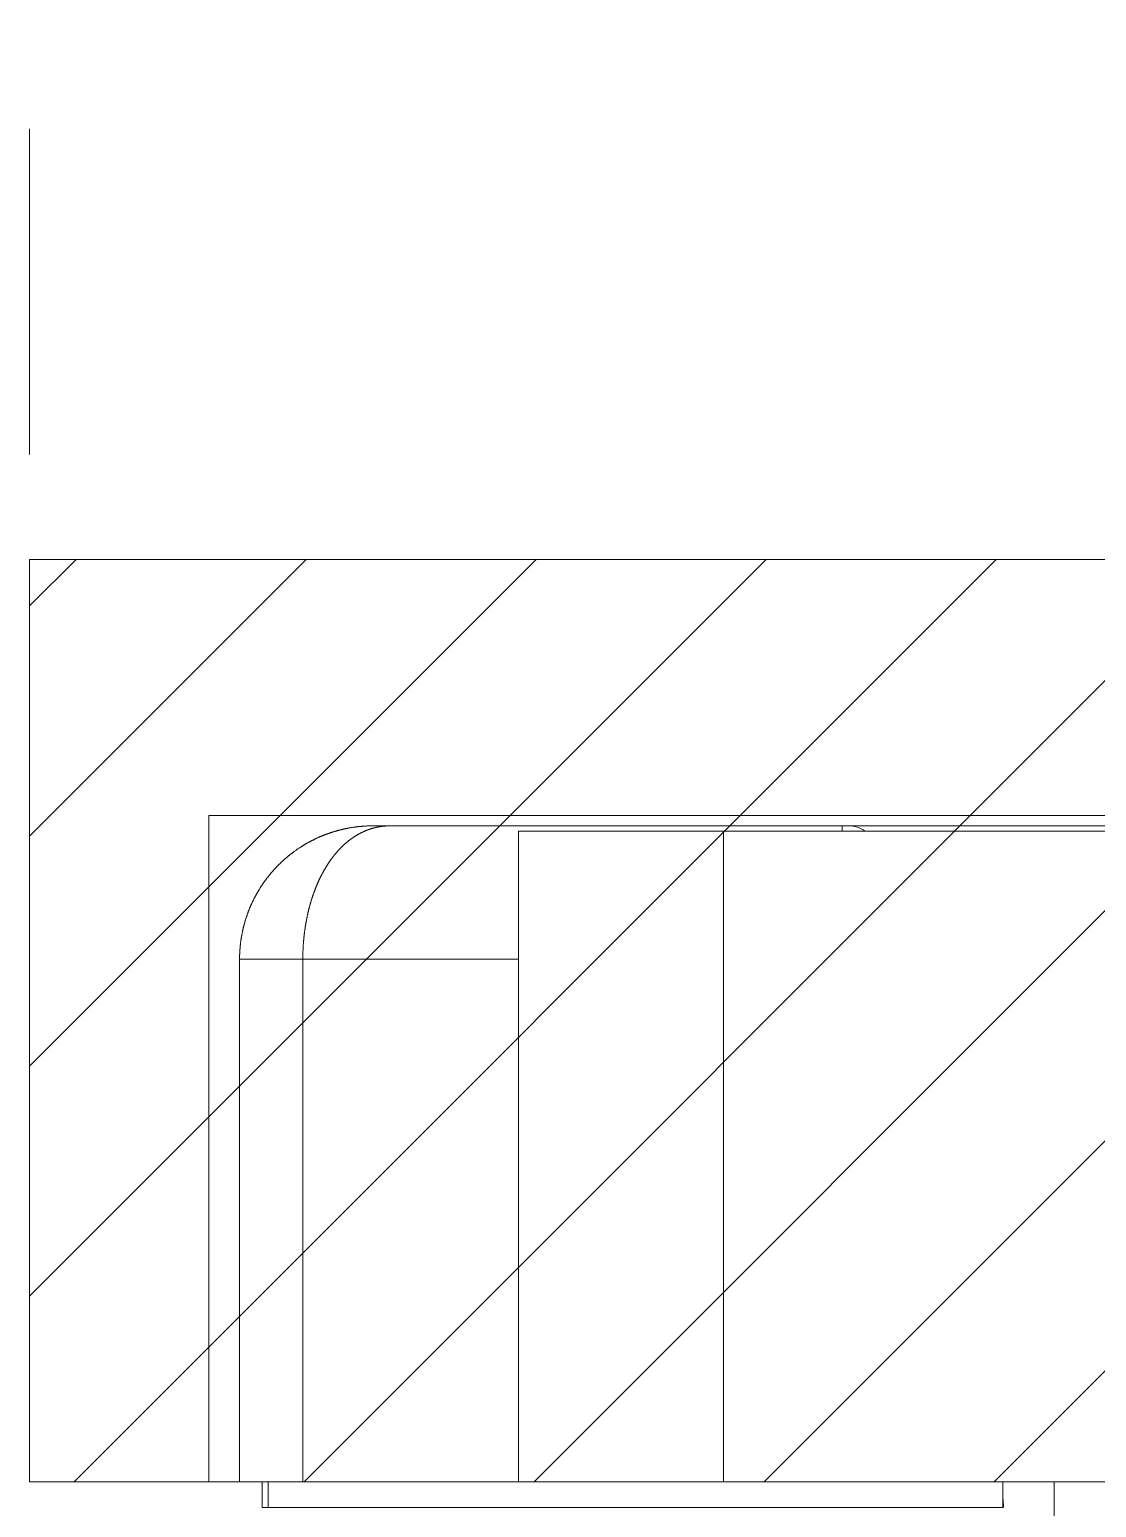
# Model space of a CAD drawing. Header units: millimetres. Extents: x 126 to 12547, y 1644 to 26714.
# Drawn here: x 10680.87 to 10701.7, y 2226.33 to 2255.17 of the extents above; entities that cross this region are included whole.
import ezdxf

# ---------------------------------------------------------------- set-up
doc = ezdxf.new("R2010")
doc.units = ezdxf.units.MM
doc.linetypes.add('BEARBEITUNGEN', pattern=[0])
doc.linetypes.add('NASCOSTA', pattern=[9.525, 6.35, -3.175])
for name, color, linetype, lineweight in [('F_ARREDI', 7, 'Continuous', 5), ('F_FERRAMENTA', 253, 'Continuous', 5), ('F_Guide', 1, 'Continuous', 9), ('F_MULTI laminato OPACO', 1, 'Continuous', 5), ('F_Proiezioni', 253, 'NASCOSTA', 9)]:
    doc.layers.add(name, color=color, linetype=linetype, lineweight=lineweight)

# ---------------------------------------------------------------- blocks, each defined once
blk = doc.blocks.new('CERNIERA_batttuta_pianta')
at = {"layer": 'F_FERRAMENTA'}
for p, q in [((813204.311, 528412.963), (813204.311, 528415.163)), ((813188.851, 528413.463), (813203.311, 528413.463)), ((813188.851, 528412.963), (813188.851, 528413.463)), ((813188.968, 528412.963), (813188.968, 528413.463)), ((813203.311, 528412.963), (813203.311, 528413.463)), ((813203.32, 528413.394), (813203.321, 528413.402)), ((813203.321, 528413.41), (813203.322, 528413.418)), ((813203.321, 528413.402), (813203.321, 528413.41)), ((813203.322, 528413.418), (813203.323, 528413.426)), ((813203.323, 528413.434), (813203.324, 528413.442)), ((813203.323, 528413.426), (813203.323, 528413.434)), ((813203.324, 528413.442), (813203.325, 528413.451)), ((813203.325, 528413.451), (813203.326, 528413.459)), ((813203.326, 528413.459), (813203.326, 528413.467)), ((813203.311, 528413.218), (813203.312, 528413.226)), ((813203.311, 528413.21), (813203.311, 528413.218)), ((813203.311, 528413.202), (813203.311, 528413.21)), ((813203.311, 528413.194), (813203.311, 528413.202)), ((813203.311, 528413.186), (813203.311, 528413.194)), ((813203.311, 528413.179), (813203.311, 528413.186)), ((813203.311, 528413.171), (813203.311, 528413.179)), ((813203.311, 528413.163), (813203.311, 528413.171)), ((813203.312, 528413.258), (813203.313, 528413.266)), ((813203.312, 528413.25), (813203.312, 528413.258)), ((813203.312, 528413.242), (813203.312, 528413.25)), ((813203.312, 528413.234), (813203.312, 528413.242)), ((813203.312, 528413.226), (813203.312, 528413.234)), ((813203.313, 528413.282), (813203.314, 528413.29)), ((813203.313, 528413.274), (813203.313, 528413.282)), ((813203.313, 528413.266), (813203.313, 528413.274)), ((813203.314, 528413.306), (813203.315, 528413.314)), ((813203.314, 528413.298), (813203.314, 528413.306)), ((813203.314, 528413.29), (813203.314, 528413.298)), ((813203.315, 528413.322), (813203.316, 528413.33)), ((813203.315, 528413.314), (813203.315, 528413.322)), ((813203.316, 528413.338), (813203.317, 528413.346)), ((813203.316, 528413.33), (813203.316, 528413.338)), ((813203.317, 528413.354), (813203.318, 528413.362)), ((813203.317, 528413.346), (813203.317, 528413.354)), ((813203.318, 528413.37), (813203.319, 528413.378)), ((813203.318, 528413.362), (813203.318, 528413.37)), ((813203.319, 528413.386), (813203.32, 528413.394)), ((813203.319, 528413.378), (813203.319, 528413.386)), ((813188.411, 528412.963), (813225.311, 528412.963)), ((813188.411, 528402.763), (813188.411, 528412.963)), ((813189.645, 528402.763), (813189.645, 528412.963)), ((813193.857, 528400.263), (813193.857, 528412.963)), ((813197.86, 528400.263), (813197.86, 528412.963)), ((813188.411, 528402.755), (813188.411, 528402.763)), ((813188.411, 528402.763), (813193.857, 528402.763)), ((813188.411, 528402.747), (813188.411, 528402.755)), ((813188.411, 528402.739), (813188.411, 528402.747)), ((813188.411, 528402.731), (813188.411, 528402.739)), ((813188.411, 528402.723), (813188.411, 528402.731)), ((813189.645, 528402.754), (813189.645, 528402.763)), ((813189.645, 528402.745), (813189.645, 528402.754)), ((813189.645, 528402.736), (813189.645, 528402.745)), ((813189.646, 528402.728), (813189.645, 528402.736)), ((813189.646, 528402.719), (813189.646, 528402.728)), ((813188.411, 528402.715), (813188.411, 528402.723)), ((813188.412, 528402.707), (813188.411, 528402.715)), ((813188.412, 528402.699), (813188.412, 528402.707)), ((813188.412, 528402.691), (813188.412, 528402.699)), ((813188.412, 528402.683), (813188.412, 528402.691)), ((813188.412, 528402.675), (813188.412, 528402.683)), ((813188.413, 528402.667), (813188.412, 528402.675)), ((813188.413, 528402.659), (813188.413, 528402.667)), ((813188.413, 528402.651), (813188.413, 528402.659)), ((813188.414, 528402.643), (813188.413, 528402.651)), ((813188.414, 528402.635), (813188.414, 528402.643)), ((813188.414, 528402.627), (813188.414, 528402.635)), ((813188.415, 528402.619), (813188.414, 528402.627)), ((813188.415, 528402.611), (813188.415, 528402.619)), ((813188.416, 528402.603), (813188.415, 528402.611)), ((813188.416, 528402.595), (813188.416, 528402.603)), ((813188.417, 528402.587), (813188.416, 528402.595)), ((813188.417, 528402.579), (813188.417, 528402.587)), ((813188.418, 528402.571), (813188.417, 528402.579)), ((813188.419, 528402.563), (813188.418, 528402.571)), ((813188.419, 528402.555), (813188.419, 528402.563)), ((813188.42, 528402.548), (813188.419, 528402.555)), ((813188.421, 528402.54), (813188.42, 528402.548)), ((813188.421, 528402.532), (813188.421, 528402.54)), ((813188.422, 528402.524), (813188.421, 528402.532)), ((813188.423, 528402.516), (813188.422, 528402.524)), ((813188.423, 528402.508), (813188.423, 528402.516)), ((813188.424, 528402.5), (813188.423, 528402.508)), ((813188.425, 528402.492), (813188.424, 528402.5)), ((813188.426, 528402.484), (813188.425, 528402.492)), ((813188.427, 528402.476), (813188.426, 528402.484)), ((813188.428, 528402.468), (813188.427, 528402.476)), ((813188.429, 528402.46), (813188.428, 528402.468)), ((813188.429, 528402.453), (813188.429, 528402.46)), ((813188.43, 528402.445), (813188.429, 528402.453)), ((813188.431, 528402.437), (813188.43, 528402.445)), ((813188.432, 528402.429), (813188.431, 528402.437)), ((813189.646, 528402.71), (813189.646, 528402.719)), ((813189.646, 528402.702), (813189.646, 528402.71)), ((813189.646, 528402.693), (813189.646, 528402.702)), ((813189.646, 528402.684), (813189.646, 528402.693)), ((813189.646, 528402.675), (813189.646, 528402.684)), ((813189.646, 528402.667), (813189.646, 528402.675)), ((813189.647, 528402.658), (813189.646, 528402.667)), ((813189.647, 528402.649), (813189.647, 528402.658)), ((813189.647, 528402.641), (813189.647, 528402.649)), ((813189.647, 528402.632), (813189.647, 528402.641)), ((813189.648, 528402.623), (813189.647, 528402.632)), ((813189.648, 528402.615), (813189.648, 528402.623)), ((813189.648, 528402.606), (813189.648, 528402.615)), ((813189.649, 528402.597), (813189.648, 528402.606)), ((813189.649, 528402.589), (813189.649, 528402.597)), ((813189.649, 528402.58), (813189.649, 528402.589)), ((813189.65, 528402.571), (813189.649, 528402.58)), ((813189.65, 528402.563), (813189.65, 528402.571)), ((813189.651, 528402.554), (813189.65, 528402.563)), ((813189.651, 528402.545), (813189.651, 528402.554)), ((813189.651, 528402.537), (813189.651, 528402.545)), ((813189.652, 528402.528), (813189.651, 528402.537)), ((813189.652, 528402.52), (813189.652, 528402.528)), ((813189.653, 528402.511), (813189.652, 528402.52)), ((813189.653, 528402.502), (813189.653, 528402.511)), ((813189.654, 528402.494), (813189.653, 528402.502)), ((813189.655, 528402.485), (813189.654, 528402.494)), ((813189.655, 528402.477), (813189.655, 528402.485)), ((813189.656, 528402.468), (813189.655, 528402.477)), ((813189.656, 528402.459), (813189.656, 528402.468)), ((813189.657, 528402.451), (813189.656, 528402.459)), ((813189.658, 528402.442), (813189.657, 528402.451)), ((813189.658, 528402.434), (813189.658, 528402.442)), ((813188.433, 528402.421), (813188.432, 528402.429)), ((813188.435, 528402.413), (813188.433, 528402.421)), ((813188.436, 528402.405), (813188.435, 528402.413)), ((813188.437, 528402.397), (813188.436, 528402.405)), ((813188.438, 528402.389), (813188.437, 528402.397)), ((813188.439, 528402.382), (813188.438, 528402.389)), ((813188.44, 528402.374), (813188.439, 528402.382)), ((813188.441, 528402.366), (813188.44, 528402.374)), ((813188.443, 528402.358), (813188.441, 528402.366)), ((813188.444, 528402.35), (813188.443, 528402.358)), ((813188.445, 528402.342), (813188.444, 528402.35)), ((813188.446, 528402.335), (813188.445, 528402.342)), ((813188.448, 528402.327), (813188.446, 528402.335)), ((813188.449, 528402.319), (813188.448, 528402.327)), ((813188.45, 528402.311), (813188.449, 528402.319)), ((813188.452, 528402.303), (813188.45, 528402.311)), ((813188.453, 528402.295), (813188.452, 528402.303)), ((813188.455, 528402.288), (813188.453, 528402.295)), ((813188.456, 528402.28), (813188.455, 528402.288)), ((813188.458, 528402.272), (813188.456, 528402.28)), ((813188.459, 528402.264), (813188.458, 528402.272)), ((813188.461, 528402.256), (813188.459, 528402.264)), ((813188.462, 528402.249), (813188.461, 528402.256)), ((813188.464, 528402.241), (813188.462, 528402.249)), ((813188.465, 528402.233), (813188.464, 528402.241)), ((813188.467, 528402.225), (813188.465, 528402.233)), ((813188.469, 528402.217), (813188.467, 528402.225)), ((813188.47, 528402.21), (813188.469, 528402.217)), ((813188.472, 528402.202), (813188.47, 528402.21)), ((813188.474, 528402.194), (813188.472, 528402.202)), ((813188.476, 528402.186), (813188.474, 528402.194)), ((813188.477, 528402.179), (813188.476, 528402.186)), ((813188.479, 528402.171), (813188.477, 528402.179)), ((813188.481, 528402.163), (813188.479, 528402.171)), ((813188.483, 528402.155), (813188.481, 528402.163)), ((813188.485, 528402.148), (813188.483, 528402.155)), ((813188.487, 528402.14), (813188.485, 528402.148)), ((813189.659, 528402.425), (813189.658, 528402.434)), ((813189.66, 528402.417), (813189.659, 528402.425)), ((813189.66, 528402.408), (813189.66, 528402.417)), ((813189.661, 528402.399), (813189.66, 528402.408)), ((813189.662, 528402.391), (813189.661, 528402.399)), ((813189.663, 528402.382), (813189.662, 528402.391)), ((813189.663, 528402.374), (813189.663, 528402.382)), ((813189.664, 528402.365), (813189.663, 528402.374)), ((813189.665, 528402.357), (813189.664, 528402.365)), ((813189.666, 528402.348), (813189.665, 528402.357)), ((813189.667, 528402.34), (813189.666, 528402.348)), ((813189.668, 528402.331), (813189.667, 528402.34)), ((813189.669, 528402.323), (813189.668, 528402.331)), ((813189.669, 528402.314), (813189.669, 528402.323)), ((813189.67, 528402.306), (813189.669, 528402.314)), ((813189.671, 528402.297), (813189.67, 528402.306)), ((813189.672, 528402.289), (813189.671, 528402.297)), ((813189.673, 528402.28), (813189.672, 528402.289)), ((813189.674, 528402.272), (813189.673, 528402.28)), ((813189.675, 528402.264), (813189.674, 528402.272)), ((813189.676, 528402.255), (813189.675, 528402.264)), ((813189.677, 528402.247), (813189.676, 528402.255)), ((813189.678, 528402.238), (813189.677, 528402.247)), ((813189.68, 528402.23), (813189.678, 528402.238)), ((813189.681, 528402.221), (813189.68, 528402.23)), ((813189.682, 528402.213), (813189.681, 528402.221)), ((813189.683, 528402.205), (813189.682, 528402.213)), ((813189.684, 528402.196), (813189.683, 528402.205)), ((813189.685, 528402.188), (813189.684, 528402.196)), ((813189.686, 528402.18), (813189.685, 528402.188)), ((813189.688, 528402.171), (813189.686, 528402.18)), ((813189.689, 528402.163), (813189.688, 528402.171)), ((813189.69, 528402.154), (813189.689, 528402.163)), ((813189.691, 528402.146), (813189.69, 528402.154)), ((813188.488, 528402.132), (813188.487, 528402.14)), ((813188.49, 528402.125), (813188.488, 528402.132)), ((813188.492, 528402.117), (813188.49, 528402.125)), ((813188.494, 528402.109), (813188.492, 528402.117)), ((813188.496, 528402.102), (813188.494, 528402.109)), ((813188.498, 528402.094), (813188.496, 528402.102)), ((813188.5, 528402.086), (813188.498, 528402.094)), ((813188.503, 528402.078), (813188.5, 528402.086)), ((813188.505, 528402.071), (813188.503, 528402.078)), ((813188.507, 528402.063), (813188.505, 528402.071)), ((813188.509, 528402.056), (813188.507, 528402.063)), ((813188.511, 528402.048), (813188.509, 528402.056)), ((813188.513, 528402.04), (813188.511, 528402.048)), ((813188.516, 528402.033), (813188.513, 528402.04)), ((813188.518, 528402.025), (813188.516, 528402.033)), ((813188.52, 528402.017), (813188.518, 528402.025)), ((813188.522, 528402.01), (813188.52, 528402.017)), ((813188.525, 528402.002), (813188.522, 528402.01)), ((813188.527, 528401.995), (813188.525, 528402.002)), ((813188.529, 528401.987), (813188.527, 528401.995)), ((813188.532, 528401.979), (813188.529, 528401.987)), ((813188.534, 528401.972), (813188.532, 528401.979)), ((813188.537, 528401.964), (813188.534, 528401.972)), ((813188.539, 528401.957), (813188.537, 528401.964)), ((813188.541, 528401.949), (813188.539, 528401.957)), ((813188.544, 528401.941), (813188.541, 528401.949)), ((813188.547, 528401.934), (813188.544, 528401.941)), ((813188.549, 528401.926), (813188.547, 528401.934)), ((813188.552, 528401.919), (813188.549, 528401.926)), ((813188.554, 528401.911), (813188.552, 528401.919)), ((813188.557, 528401.904), (813188.554, 528401.911)), ((813188.559, 528401.896), (813188.557, 528401.904)), ((813188.562, 528401.889), (813188.559, 528401.896)), ((813188.565, 528401.881), (813188.562, 528401.889)), ((813188.568, 528401.874), (813188.565, 528401.881)), ((813188.57, 528401.866), (813188.568, 528401.874)), ((813188.573, 528401.859), (813188.57, 528401.866)), ((813188.576, 528401.851), (813188.573, 528401.859)), ((813189.693, 528402.138), (813189.691, 528402.146)), ((813189.694, 528402.129), (813189.693, 528402.138)), ((813189.695, 528402.121), (813189.694, 528402.129)), ((813189.697, 528402.113), (813189.695, 528402.121)), ((813189.698, 528402.104), (813189.697, 528402.113)), ((813189.699, 528402.096), (813189.698, 528402.104)), ((813189.701, 528402.088), (813189.699, 528402.096)), ((813189.702, 528402.08), (813189.701, 528402.088)), ((813189.703, 528402.071), (813189.702, 528402.08)), ((813189.705, 528402.063), (813189.703, 528402.071)), ((813189.706, 528402.055), (813189.705, 528402.063)), ((813189.708, 528402.047), (813189.706, 528402.055)), ((813189.709, 528402.038), (813189.708, 528402.047)), ((813189.711, 528402.03), (813189.709, 528402.038)), ((813189.712, 528402.022), (813189.711, 528402.03)), ((813189.714, 528402.014), (813189.712, 528402.022)), ((813189.715, 528402.006), (813189.714, 528402.014)), ((813189.717, 528401.997), (813189.715, 528402.006)), ((813189.718, 528401.989), (813189.717, 528401.997)), ((813189.72, 528401.981), (813189.718, 528401.989)), ((813189.722, 528401.973), (813189.72, 528401.981)), ((813189.723, 528401.965), (813189.722, 528401.973)), ((813189.725, 528401.957), (813189.723, 528401.965)), ((813189.727, 528401.948), (813189.725, 528401.957)), ((813189.728, 528401.94), (813189.727, 528401.948)), ((813189.73, 528401.932), (813189.728, 528401.94)), ((813189.732, 528401.924), (813189.73, 528401.932)), ((813189.733, 528401.916), (813189.732, 528401.924)), ((813189.735, 528401.908), (813189.733, 528401.916)), ((813189.737, 528401.9), (813189.735, 528401.908)), ((813189.739, 528401.892), (813189.737, 528401.9)), ((813189.74, 528401.884), (813189.739, 528401.892)), ((813189.742, 528401.876), (813189.74, 528401.884)), ((813189.744, 528401.868), (813189.742, 528401.876)), ((813189.746, 528401.86), (813189.744, 528401.868)), ((813189.748, 528401.852), (813189.746, 528401.86)), ((813188.579, 528401.844), (813188.576, 528401.851)), ((813188.581, 528401.836), (813188.579, 528401.844)), ((813188.584, 528401.829), (813188.581, 528401.836)), ((813188.587, 528401.822), (813188.584, 528401.829)), ((813188.59, 528401.814), (813188.587, 528401.822)), ((813188.593, 528401.807), (813188.59, 528401.814)), ((813188.596, 528401.799), (813188.593, 528401.807)), ((813188.599, 528401.792), (813188.596, 528401.799)), ((813188.602, 528401.785), (813188.599, 528401.792)), ((813188.605, 528401.777), (813188.602, 528401.785)), ((813188.608, 528401.77), (813188.605, 528401.777)), ((813188.611, 528401.762), (813188.608, 528401.77)), ((813188.614, 528401.755), (813188.611, 528401.762)), ((813188.617, 528401.748), (813188.614, 528401.755)), ((813188.62, 528401.74), (813188.617, 528401.748)), ((813188.623, 528401.733), (813188.62, 528401.74)), ((813188.627, 528401.726), (813188.623, 528401.733)), ((813188.63, 528401.718), (813188.627, 528401.726)), ((813188.633, 528401.711), (813188.63, 528401.718)), ((813188.636, 528401.704), (813188.633, 528401.711)), ((813188.639, 528401.697), (813188.636, 528401.704)), ((813188.643, 528401.689), (813188.639, 528401.697)), ((813188.646, 528401.682), (813188.643, 528401.689)), ((813188.649, 528401.675), (813188.646, 528401.682)), ((813188.653, 528401.668), (813188.649, 528401.675)), ((813188.656, 528401.66), (813188.653, 528401.668)), ((813188.659, 528401.653), (813188.656, 528401.66)), ((813188.663, 528401.646), (813188.659, 528401.653)), ((813188.666, 528401.639), (813188.663, 528401.646)), ((813188.67, 528401.632), (813188.666, 528401.639)), ((813188.673, 528401.625), (813188.67, 528401.632)), ((813188.677, 528401.617), (813188.673, 528401.625)), ((813188.68, 528401.61), (813188.677, 528401.617)), ((813188.684, 528401.603), (813188.68, 528401.61)), ((813188.687, 528401.596), (813188.684, 528401.603)), ((813188.691, 528401.589), (813188.687, 528401.596)), ((813188.694, 528401.582), (813188.691, 528401.589)), ((813188.698, 528401.575), (813188.694, 528401.582)), ((813188.702, 528401.568), (813188.698, 528401.575)), ((813189.75, 528401.844), (813189.748, 528401.852)), ((813189.751, 528401.836), (813189.75, 528401.844)), ((813189.753, 528401.828), (813189.751, 528401.836)), ((813189.755, 528401.82), (813189.753, 528401.828)), ((813189.757, 528401.812), (813189.755, 528401.82)), ((813189.759, 528401.804), (813189.757, 528401.812)), ((813189.761, 528401.796), (813189.759, 528401.804)), ((813189.763, 528401.788), (813189.761, 528401.796)), ((813189.765, 528401.78), (813189.763, 528401.788)), ((813189.767, 528401.773), (813189.765, 528401.78)), ((813189.769, 528401.765), (813189.767, 528401.773)), ((813189.771, 528401.757), (813189.769, 528401.765)), ((813189.773, 528401.749), (813189.771, 528401.757)), ((813189.775, 528401.741), (813189.773, 528401.749)), ((813189.777, 528401.734), (813189.775, 528401.741)), ((813189.779, 528401.726), (813189.777, 528401.734)), ((813189.782, 528401.718), (813189.779, 528401.726)), ((813189.784, 528401.71), (813189.782, 528401.718)), ((813189.786, 528401.703), (813189.784, 528401.71)), ((813189.788, 528401.695), (813189.786, 528401.703)), ((813189.79, 528401.687), (813189.788, 528401.695)), ((813189.792, 528401.68), (813189.79, 528401.687)), ((813189.795, 528401.672), (813189.792, 528401.68)), ((813189.797, 528401.665), (813189.795, 528401.672)), ((813189.799, 528401.657), (813189.797, 528401.665)), ((813189.801, 528401.649), (813189.799, 528401.657)), ((813189.803, 528401.642), (813189.801, 528401.649)), ((813189.806, 528401.634), (813189.803, 528401.642)), ((813189.808, 528401.627), (813189.806, 528401.634)), ((813189.81, 528401.619), (813189.808, 528401.627)), ((813189.813, 528401.612), (813189.81, 528401.619)), ((813189.815, 528401.604), (813189.813, 528401.612)), ((813189.817, 528401.597), (813189.815, 528401.604)), ((813189.82, 528401.589), (813189.817, 528401.597)), ((813189.822, 528401.582), (813189.82, 528401.589)), ((813189.824, 528401.574), (813189.822, 528401.582)), ((813189.827, 528401.567), (813189.824, 528401.574)), ((813188.705, 528401.561), (813188.702, 528401.568)), ((813188.709, 528401.554), (813188.705, 528401.561)), ((813188.713, 528401.547), (813188.709, 528401.554)), ((813188.717, 528401.54), (813188.713, 528401.547)), ((813188.72, 528401.533), (813188.717, 528401.54)), ((813188.724, 528401.526), (813188.72, 528401.533)), ((813188.728, 528401.519), (813188.724, 528401.526)), ((813188.732, 528401.512), (813188.728, 528401.519)), ((813188.735, 528401.505), (813188.732, 528401.512)), ((813188.739, 528401.498), (813188.735, 528401.505)), ((813188.743, 528401.491), (813188.739, 528401.498)), ((813188.747, 528401.484), (813188.743, 528401.491)), ((813188.751, 528401.477), (813188.747, 528401.484)), ((813188.755, 528401.47), (813188.751, 528401.477)), ((813188.759, 528401.463), (813188.755, 528401.47)), ((813188.763, 528401.456), (813188.759, 528401.463)), ((813188.767, 528401.45), (813188.763, 528401.456)), ((813188.771, 528401.443), (813188.767, 528401.45)), ((813188.775, 528401.436), (813188.771, 528401.443)), ((813188.779, 528401.429), (813188.775, 528401.436)), ((813188.783, 528401.422), (813188.779, 528401.429)), ((813188.787, 528401.415), (813188.783, 528401.422)), ((813188.791, 528401.409), (813188.787, 528401.415)), ((813188.795, 528401.402), (813188.791, 528401.409)), ((813188.8, 528401.395), (813188.795, 528401.402)), ((813188.804, 528401.388), (813188.8, 528401.395)), ((813188.808, 528401.382), (813188.804, 528401.388)), ((813188.812, 528401.375), (813188.808, 528401.382)), ((813188.816, 528401.368), (813188.812, 528401.375)), ((813188.821, 528401.362), (813188.816, 528401.368)), ((813188.825, 528401.355), (813188.821, 528401.362)), ((813188.829, 528401.348), (813188.825, 528401.355)), ((813188.834, 528401.342), (813188.829, 528401.348)), ((813188.838, 528401.335), (813188.834, 528401.342)), ((813188.842, 528401.328), (813188.838, 528401.335)), ((813188.847, 528401.322), (813188.842, 528401.328)), ((813188.851, 528401.315), (813188.847, 528401.322)), ((813188.855, 528401.309), (813188.851, 528401.315)), ((813188.86, 528401.302), (813188.855, 528401.309)), ((813188.864, 528401.295), (813188.86, 528401.302)), ((813188.869, 528401.289), (813188.864, 528401.295)), ((813188.873, 528401.282), (813188.869, 528401.289)), ((813188.878, 528401.276), (813188.873, 528401.282)), ((813189.829, 528401.559), (813189.827, 528401.567)), ((813189.832, 528401.552), (813189.829, 528401.559)), ((813189.834, 528401.545), (813189.832, 528401.552)), ((813189.837, 528401.537), (813189.834, 528401.545)), ((813189.839, 528401.53), (813189.837, 528401.537)), ((813189.841, 528401.523), (813189.839, 528401.53)), ((813189.844, 528401.515), (813189.841, 528401.523)), ((813189.846, 528401.508), (813189.844, 528401.515)), ((813189.849, 528401.501), (813189.846, 528401.508)), ((813189.852, 528401.493), (813189.849, 528401.501)), ((813189.854, 528401.486), (813189.852, 528401.493)), ((813189.857, 528401.479), (813189.854, 528401.486)), ((813189.859, 528401.472), (813189.857, 528401.479)), ((813189.862, 528401.465), (813189.859, 528401.472)), ((813189.864, 528401.457), (813189.862, 528401.465)), ((813189.867, 528401.45), (813189.864, 528401.457)), ((813189.87, 528401.443), (813189.867, 528401.45)), ((813189.872, 528401.436), (813189.87, 528401.443)), ((813189.875, 528401.429), (813189.872, 528401.436)), ((813189.878, 528401.422), (813189.875, 528401.429)), ((813189.88, 528401.415), (813189.878, 528401.422)), ((813189.883, 528401.408), (813189.88, 528401.415)), ((813189.886, 528401.401), (813189.883, 528401.408)), ((813189.888, 528401.394), (813189.886, 528401.401)), ((813189.891, 528401.387), (813189.888, 528401.394)), ((813189.894, 528401.38), (813189.891, 528401.387)), ((813189.897, 528401.373), (813189.894, 528401.38)), ((813189.9, 528401.366), (813189.897, 528401.373)), ((813189.902, 528401.359), (813189.9, 528401.366)), ((813189.905, 528401.352), (813189.902, 528401.359)), ((813189.908, 528401.345), (813189.905, 528401.352)), ((813189.911, 528401.338), (813189.908, 528401.345)), ((813189.914, 528401.331), (813189.911, 528401.338)), ((813189.917, 528401.324), (813189.914, 528401.331)), ((813189.919, 528401.317), (813189.917, 528401.324)), ((813189.922, 528401.311), (813189.919, 528401.317)), ((813189.925, 528401.304), (813189.922, 528401.311)), ((813189.928, 528401.297), (813189.925, 528401.304)), ((813189.931, 528401.29), (813189.928, 528401.297)), ((813189.934, 528401.283), (813189.931, 528401.29)), ((813189.937, 528401.277), (813189.934, 528401.283)), ((813188.882, 528401.269), (813188.878, 528401.276)), ((813188.887, 528401.263), (813188.882, 528401.269)), ((813188.892, 528401.256), (813188.887, 528401.263)), ((813188.896, 528401.25), (813188.892, 528401.256)), ((813188.901, 528401.244), (813188.896, 528401.25)), ((813188.905, 528401.237), (813188.901, 528401.244)), ((813188.91, 528401.231), (813188.905, 528401.237)), ((813188.915, 528401.224), (813188.91, 528401.231)), ((813188.92, 528401.218), (813188.915, 528401.224)), ((813188.924, 528401.212), (813188.92, 528401.218)), ((813188.929, 528401.205), (813188.924, 528401.212)), ((813188.934, 528401.199), (813188.929, 528401.205)), ((813188.939, 528401.193), (813188.934, 528401.199)), ((813188.943, 528401.186), (813188.939, 528401.193)), ((813188.948, 528401.18), (813188.943, 528401.186)), ((813188.953, 528401.174), (813188.948, 528401.18)), ((813188.958, 528401.167), (813188.953, 528401.174)), ((813188.963, 528401.161), (813188.958, 528401.167)), ((813188.968, 528401.155), (813188.963, 528401.161)), ((813188.972, 528401.149), (813188.968, 528401.155)), ((813188.977, 528401.142), (813188.972, 528401.149)), ((813188.982, 528401.136), (813188.977, 528401.142)), ((813188.987, 528401.13), (813188.982, 528401.136)), ((813188.992, 528401.124), (813188.987, 528401.13)), ((813188.997, 528401.118), (813188.992, 528401.124)), ((813189.002, 528401.112), (813188.997, 528401.118)), ((813189.007, 528401.105), (813189.002, 528401.112)), ((813189.012, 528401.099), (813189.007, 528401.105)), ((813189.018, 528401.093), (813189.012, 528401.099)), ((813189.023, 528401.087), (813189.018, 528401.093)), ((813189.028, 528401.081), (813189.023, 528401.087)), ((813189.033, 528401.075), (813189.028, 528401.081)), ((813189.038, 528401.069), (813189.033, 528401.075)), ((813189.043, 528401.063), (813189.038, 528401.069)), ((813189.048, 528401.057), (813189.043, 528401.063)), ((813189.054, 528401.051), (813189.048, 528401.057)), ((813189.059, 528401.045), (813189.054, 528401.051)), ((813189.064, 528401.039), (813189.059, 528401.045)), ((813189.069, 528401.033), (813189.064, 528401.039)), ((813189.075, 528401.027), (813189.069, 528401.033)), ((813189.08, 528401.021), (813189.075, 528401.027)), ((813189.085, 528401.015), (813189.08, 528401.021)), ((813189.091, 528401.01), (813189.085, 528401.015)), ((813189.096, 528401.004), (813189.091, 528401.01)), ((813189.101, 528400.998), (813189.096, 528401.004)), ((813189.107, 528400.992), (813189.101, 528400.998)), ((813189.94, 528401.27), (813189.937, 528401.277)), ((813189.943, 528401.263), (813189.94, 528401.27)), ((813189.946, 528401.257), (813189.943, 528401.263)), ((813189.949, 528401.25), (813189.946, 528401.257)), ((813189.952, 528401.243), (813189.949, 528401.25)), ((813189.955, 528401.237), (813189.952, 528401.243)), ((813189.958, 528401.23), (813189.955, 528401.237)), ((813189.961, 528401.223), (813189.958, 528401.23)), ((813189.964, 528401.217), (813189.961, 528401.223)), ((813189.967, 528401.21), (813189.964, 528401.217)), ((813189.97, 528401.204), (813189.967, 528401.21)), ((813189.973, 528401.197), (813189.97, 528401.204)), ((813189.976, 528401.191), (813189.973, 528401.197)), ((813189.98, 528401.184), (813189.976, 528401.191)), ((813189.983, 528401.178), (813189.98, 528401.184)), ((813189.986, 528401.171), (813189.983, 528401.178)), ((813189.989, 528401.165), (813189.986, 528401.171)), ((813189.992, 528401.158), (813189.989, 528401.165)), ((813189.995, 528401.152), (813189.992, 528401.158)), ((813189.999, 528401.146), (813189.995, 528401.152)), ((813190.002, 528401.139), (813189.999, 528401.146)), ((813190.005, 528401.133), (813190.002, 528401.139)), ((813190.008, 528401.127), (813190.005, 528401.133)), ((813190.011, 528401.12), (813190.008, 528401.127)), ((813190.015, 528401.114), (813190.011, 528401.12)), ((813190.018, 528401.108), (813190.015, 528401.114)), ((813190.021, 528401.102), (813190.018, 528401.108)), ((813190.025, 528401.095), (813190.021, 528401.102)), ((813190.028, 528401.089), (813190.025, 528401.095)), ((813190.031, 528401.083), (813190.028, 528401.089)), ((813190.034, 528401.077), (813190.031, 528401.083)), ((813190.038, 528401.071), (813190.034, 528401.077)), ((813190.041, 528401.064), (813190.038, 528401.071)), ((813190.044, 528401.058), (813190.041, 528401.064)), ((813190.048, 528401.052), (813190.044, 528401.058)), ((813190.051, 528401.046), (813190.048, 528401.052)), ((813190.055, 528401.04), (813190.051, 528401.046)), ((813190.058, 528401.034), (813190.055, 528401.04)), ((813190.061, 528401.028), (813190.058, 528401.034)), ((813190.065, 528401.022), (813190.061, 528401.028)), ((813190.068, 528401.016), (813190.065, 528401.022)), ((813190.072, 528401.01), (813190.068, 528401.016)), ((813190.075, 528401.004), (813190.072, 528401.01)), ((813190.079, 528400.999), (813190.075, 528401.004)), ((813190.082, 528400.993), (813190.079, 528400.999)), ((813190.086, 528400.987), (813190.082, 528400.993)), ((813189.112, 528400.986), (813189.107, 528400.992)), ((813189.118, 528400.98), (813189.112, 528400.986)), ((813189.123, 528400.975), (813189.118, 528400.98)), ((813189.129, 528400.969), (813189.123, 528400.975)), ((813189.134, 528400.963), (813189.129, 528400.969)), ((813189.14, 528400.957), (813189.134, 528400.963)), ((813189.145, 528400.952), (813189.14, 528400.957)), ((813189.151, 528400.946), (813189.145, 528400.952)), ((813189.156, 528400.94), (813189.151, 528400.946)), ((813189.162, 528400.935), (813189.156, 528400.94)), ((813189.167, 528400.929), (813189.162, 528400.935)), ((813189.173, 528400.923), (813189.167, 528400.929)), ((813189.179, 528400.918), (813189.173, 528400.923)), ((813189.184, 528400.912), (813189.179, 528400.918)), ((813189.19, 528400.907), (813189.184, 528400.912)), ((813189.196, 528400.901), (813189.19, 528400.907)), ((813189.201, 528400.896), (813189.196, 528400.901)), ((813189.207, 528400.89), (813189.201, 528400.896)), ((813189.213, 528400.885), (813189.207, 528400.89)), ((813189.219, 528400.879), (813189.213, 528400.885)), ((813189.224, 528400.874), (813189.219, 528400.879)), ((813189.23, 528400.868), (813189.224, 528400.874)), ((813189.236, 528400.863), (813189.23, 528400.868)), ((813189.242, 528400.857), (813189.236, 528400.863)), ((813189.248, 528400.852), (813189.242, 528400.857)), ((813189.253, 528400.847), (813189.248, 528400.852)), ((813189.259, 528400.841), (813189.253, 528400.847)), ((813189.265, 528400.836), (813189.259, 528400.841)), ((813189.271, 528400.831), (813189.265, 528400.836)), ((813189.277, 528400.825), (813189.271, 528400.831)), ((813189.283, 528400.82), (813189.277, 528400.825)), ((813189.289, 528400.815), (813189.283, 528400.82)), ((813189.295, 528400.809), (813189.289, 528400.815)), ((813189.301, 528400.804), (813189.295, 528400.809)), ((813189.307, 528400.799), (813189.301, 528400.804)), ((813189.313, 528400.794), (813189.307, 528400.799)), ((813189.319, 528400.789), (813189.313, 528400.794)), ((813189.325, 528400.784), (813189.319, 528400.789)), ((813189.331, 528400.778), (813189.325, 528400.784)), ((813189.337, 528400.773), (813189.331, 528400.778)), ((813189.343, 528400.768), (813189.337, 528400.773)), ((813189.349, 528400.763), (813189.343, 528400.768)), ((813189.355, 528400.758), (813189.349, 528400.763)), ((813189.361, 528400.753), (813189.355, 528400.758)), ((813189.367, 528400.748), (813189.361, 528400.753)), ((813189.373, 528400.743), (813189.367, 528400.748)), ((813189.379, 528400.738), (813189.373, 528400.743)), ((813189.386, 528400.733), (813189.379, 528400.738)), ((813189.392, 528400.728), (813189.386, 528400.733)), ((813189.398, 528400.723), (813189.392, 528400.728)), ((813189.404, 528400.718), (813189.398, 528400.723)), ((813189.41, 528400.714), (813189.404, 528400.718)), ((813189.417, 528400.709), (813189.41, 528400.714)), ((813189.423, 528400.704), (813189.417, 528400.709)), ((813190.089, 528400.981), (813190.086, 528400.987)), ((813190.093, 528400.975), (813190.089, 528400.981)), ((813190.096, 528400.969), (813190.093, 528400.975)), ((813190.1, 528400.964), (813190.096, 528400.969)), ((813190.103, 528400.958), (813190.1, 528400.964)), ((813190.107, 528400.952), (813190.103, 528400.958)), ((813190.11, 528400.946), (813190.107, 528400.952)), ((813190.114, 528400.941), (813190.11, 528400.946)), ((813190.117, 528400.935), (813190.114, 528400.941)), ((813190.121, 528400.929), (813190.117, 528400.935)), ((813190.124, 528400.924), (813190.121, 528400.929)), ((813190.128, 528400.918), (813190.124, 528400.924)), ((813190.132, 528400.912), (813190.128, 528400.918)), ((813190.135, 528400.907), (813190.132, 528400.912)), ((813190.139, 528400.901), (813190.135, 528400.907)), ((813190.143, 528400.896), (813190.139, 528400.901)), ((813190.146, 528400.89), (813190.143, 528400.896)), ((813190.15, 528400.885), (813190.146, 528400.89)), ((813190.154, 528400.879), (813190.15, 528400.885)), ((813190.157, 528400.874), (813190.154, 528400.879)), ((813190.161, 528400.868), (813190.157, 528400.874)), ((813190.165, 528400.863), (813190.161, 528400.868)), ((813190.168, 528400.858), (813190.165, 528400.863)), ((813190.172, 528400.852), (813190.168, 528400.858)), ((813190.176, 528400.847), (813190.172, 528400.852)), ((813190.179, 528400.842), (813190.176, 528400.847)), ((813190.183, 528400.836), (813190.179, 528400.842)), ((813190.187, 528400.831), (813190.183, 528400.836)), ((813190.191, 528400.826), (813190.187, 528400.831)), ((813190.194, 528400.821), (813190.191, 528400.826)), ((813190.198, 528400.815), (813190.194, 528400.821)), ((813190.202, 528400.81), (813190.198, 528400.815)), ((813190.206, 528400.805), (813190.202, 528400.81)), ((813190.21, 528400.8), (813190.206, 528400.805)), ((813190.213, 528400.795), (813190.21, 528400.8)), ((813190.217, 528400.79), (813190.213, 528400.795)), ((813190.221, 528400.784), (813190.217, 528400.79)), ((813190.225, 528400.779), (813190.221, 528400.784)), ((813190.229, 528400.774), (813190.225, 528400.779)), ((813190.233, 528400.769), (813190.229, 528400.774)), ((813190.236, 528400.764), (813190.233, 528400.769)), ((813190.24, 528400.759), (813190.236, 528400.764)), ((813190.244, 528400.754), (813190.24, 528400.759)), ((813190.248, 528400.749), (813190.244, 528400.754)), ((813190.252, 528400.744), (813190.248, 528400.749)), ((813190.256, 528400.739), (813190.252, 528400.744)), ((813190.26, 528400.735), (813190.256, 528400.739)), ((813190.264, 528400.73), (813190.26, 528400.735)), ((813190.268, 528400.725), (813190.264, 528400.73)), ((813190.272, 528400.72), (813190.268, 528400.725)), ((813190.276, 528400.715), (813190.272, 528400.72)), ((813190.28, 528400.71), (813190.276, 528400.715)), ((813190.284, 528400.706), (813190.28, 528400.71)), ((813190.288, 528400.701), (813190.284, 528400.706)), ((813189.429, 528400.699), (813189.423, 528400.704)), ((813189.436, 528400.694), (813189.429, 528400.699)), ((813189.442, 528400.689), (813189.436, 528400.694)), ((813189.448, 528400.685), (813189.442, 528400.689)), ((813189.454, 528400.68), (813189.448, 528400.685)), ((813189.461, 528400.675), (813189.454, 528400.68)), ((813189.467, 528400.67), (813189.461, 528400.675)), ((813189.474, 528400.666), (813189.467, 528400.67)), ((813189.48, 528400.661), (813189.474, 528400.666)), ((813189.486, 528400.657), (813189.48, 528400.661)), ((813189.493, 528400.652), (813189.486, 528400.657)), ((813189.499, 528400.647), (813189.493, 528400.652)), ((813189.506, 528400.643), (813189.499, 528400.647)), ((813189.512, 528400.638), (813189.506, 528400.643)), ((813189.518, 528400.634), (813189.512, 528400.638)), ((813189.525, 528400.629), (813189.518, 528400.634)), ((813189.531, 528400.625), (813189.525, 528400.629)), ((813189.538, 528400.62), (813189.531, 528400.625)), ((813189.544, 528400.616), (813189.538, 528400.62)), ((813189.551, 528400.611), (813189.544, 528400.616)), ((813189.558, 528400.607), (813189.551, 528400.611)), ((813189.564, 528400.602), (813189.558, 528400.607)), ((813189.571, 528400.598), (813189.564, 528400.602)), ((813189.577, 528400.594), (813189.571, 528400.598)), ((813189.584, 528400.589), (813189.577, 528400.594)), ((813189.59, 528400.585), (813189.584, 528400.589)), ((813189.597, 528400.581), (813189.59, 528400.585)), ((813189.604, 528400.576), (813189.597, 528400.581)), ((813189.61, 528400.572), (813189.604, 528400.576)), ((813189.617, 528400.568), (813189.61, 528400.572)), ((813189.624, 528400.564), (813189.617, 528400.568)), ((813189.63, 528400.559), (813189.624, 528400.564)), ((813189.637, 528400.555), (813189.63, 528400.559)), ((813189.644, 528400.551), (813189.637, 528400.555)), ((813189.651, 528400.547), (813189.644, 528400.551)), ((813189.657, 528400.543), (813189.651, 528400.547)), ((813189.664, 528400.539), (813189.657, 528400.543)), ((813189.671, 528400.535), (813189.664, 528400.539)), ((813189.678, 528400.53), (813189.671, 528400.535)), ((813189.684, 528400.526), (813189.678, 528400.53)), ((813189.691, 528400.522), (813189.684, 528400.526)), ((813189.698, 528400.518), (813189.691, 528400.522)), ((813189.705, 528400.514), (813189.698, 528400.518)), ((813189.712, 528400.51), (813189.705, 528400.514)), ((813189.719, 528400.507), (813189.712, 528400.51)), ((813189.725, 528400.503), (813189.719, 528400.507)), ((813189.732, 528400.499), (813189.725, 528400.503)), ((813189.739, 528400.495), (813189.732, 528400.499)), ((813189.746, 528400.491), (813189.739, 528400.495)), ((813189.753, 528400.487), (813189.746, 528400.491)), ((813189.76, 528400.483), (813189.753, 528400.487)), ((813189.767, 528400.48), (813189.76, 528400.483)), ((813189.774, 528400.476), (813189.767, 528400.48)), ((813189.781, 528400.472), (813189.774, 528400.476)), ((813189.788, 528400.468), (813189.781, 528400.472)), ((813189.795, 528400.465), (813189.788, 528400.468)), ((813189.802, 528400.461), (813189.795, 528400.465)), ((813189.809, 528400.457), (813189.802, 528400.461)), ((813189.816, 528400.454), (813189.809, 528400.457)), ((813189.823, 528400.45), (813189.816, 528400.454)), ((813189.83, 528400.446), (813189.823, 528400.45)), ((813189.837, 528400.443), (813189.83, 528400.446)), ((813189.844, 528400.439), (813189.837, 528400.443)), ((813189.851, 528400.436), (813189.844, 528400.439)), ((813189.858, 528400.432), (813189.851, 528400.436)), ((813189.865, 528400.429), (813189.858, 528400.432)), ((813189.872, 528400.425), (813189.865, 528400.429)), ((813189.879, 528400.422), (813189.872, 528400.425)), ((813189.886, 528400.418), (813189.879, 528400.422)), ((813189.894, 528400.415), (813189.886, 528400.418)), ((813190.292, 528400.696), (813190.288, 528400.701)), ((813190.296, 528400.691), (813190.292, 528400.696)), ((813190.3, 528400.687), (813190.296, 528400.691)), ((813190.304, 528400.682), (813190.3, 528400.687)), ((813190.308, 528400.677), (813190.304, 528400.682)), ((813190.312, 528400.673), (813190.308, 528400.677)), ((813190.316, 528400.668), (813190.312, 528400.673)), ((813190.32, 528400.664), (813190.316, 528400.668)), ((813190.324, 528400.659), (813190.32, 528400.664)), ((813190.328, 528400.654), (813190.324, 528400.659)), ((813190.332, 528400.65), (813190.328, 528400.654)), ((813190.336, 528400.645), (813190.332, 528400.65)), ((813190.34, 528400.641), (813190.336, 528400.645)), ((813190.344, 528400.637), (813190.34, 528400.641)), ((813190.348, 528400.632), (813190.344, 528400.637)), ((813190.352, 528400.628), (813190.348, 528400.632)), ((813190.356, 528400.623), (813190.352, 528400.628)), ((813190.361, 528400.619), (813190.356, 528400.623)), ((813190.365, 528400.615), (813190.361, 528400.619)), ((813190.369, 528400.61), (813190.365, 528400.615)), ((813190.373, 528400.606), (813190.369, 528400.61)), ((813190.377, 528400.602), (813190.373, 528400.606)), ((813190.381, 528400.597), (813190.377, 528400.602)), ((813190.385, 528400.593), (813190.381, 528400.597)), ((813190.39, 528400.589), (813190.385, 528400.593)), ((813190.394, 528400.585), (813190.39, 528400.589)), ((813190.398, 528400.58), (813190.394, 528400.585)), ((813190.402, 528400.576), (813190.398, 528400.58)), ((813190.406, 528400.572), (813190.402, 528400.576)), ((813190.411, 528400.568), (813190.406, 528400.572)), ((813190.415, 528400.564), (813190.411, 528400.568)), ((813190.419, 528400.56), (813190.415, 528400.564)), ((813190.423, 528400.556), (813190.419, 528400.56)), ((813190.428, 528400.552), (813190.423, 528400.556)), ((813190.432, 528400.548), (813190.428, 528400.552)), ((813190.436, 528400.544), (813190.432, 528400.548)), ((813190.44, 528400.54), (813190.436, 528400.544)), ((813190.445, 528400.536), (813190.44, 528400.54)), ((813190.449, 528400.532), (813190.445, 528400.536)), ((813190.453, 528400.528), (813190.449, 528400.532)), ((813190.457, 528400.524), (813190.453, 528400.528)), ((813190.462, 528400.52), (813190.457, 528400.524)), ((813190.466, 528400.516), (813190.462, 528400.52)), ((813190.47, 528400.512), (813190.466, 528400.516)), ((813190.475, 528400.509), (813190.47, 528400.512)), ((813190.479, 528400.505), (813190.475, 528400.509)), ((813190.483, 528400.501), (813190.479, 528400.505)), ((813190.488, 528400.497), (813190.483, 528400.501)), ((813190.492, 528400.494), (813190.488, 528400.497)), ((813190.496, 528400.49), (813190.492, 528400.494)), ((813190.501, 528400.486), (813190.496, 528400.49)), ((813190.505, 528400.483), (813190.501, 528400.486)), ((813190.51, 528400.479), (813190.505, 528400.483)), ((813190.514, 528400.475), (813190.51, 528400.479)), ((813190.518, 528400.472), (813190.514, 528400.475)), ((813190.523, 528400.468), (813190.518, 528400.472)), ((813190.527, 528400.465), (813190.523, 528400.468)), ((813190.531, 528400.461), (813190.527, 528400.465)), ((813190.536, 528400.457), (813190.531, 528400.461)), ((813190.54, 528400.454), (813190.536, 528400.457)), ((813190.545, 528400.45), (813190.54, 528400.454)), ((813190.549, 528400.447), (813190.545, 528400.45)), ((813190.554, 528400.444), (813190.549, 528400.447)), ((813190.558, 528400.44), (813190.554, 528400.444)), ((813190.562, 528400.437), (813190.558, 528400.44)), ((813190.567, 528400.433), (813190.562, 528400.437)), ((813190.571, 528400.43), (813190.567, 528400.433)), ((813190.576, 528400.427), (813190.571, 528400.43)), ((813190.58, 528400.423), (813190.576, 528400.427)), ((813190.585, 528400.42), (813190.58, 528400.423)), ((813190.589, 528400.417), (813190.585, 528400.42)), ((813190.594, 528400.414), (813190.589, 528400.417)), ((813189.901, 528400.411), (813189.894, 528400.415)), ((813189.908, 528400.408), (813189.901, 528400.411)), ((813189.915, 528400.405), (813189.908, 528400.408)), ((813189.922, 528400.401), (813189.915, 528400.405)), ((813189.93, 528400.398), (813189.922, 528400.401)), ((813189.937, 528400.395), (813189.93, 528400.398)), ((813189.944, 528400.392), (813189.937, 528400.395)), ((813189.951, 528400.388), (813189.944, 528400.392)), ((813189.958, 528400.385), (813189.951, 528400.388)), ((813189.966, 528400.382), (813189.958, 528400.385)), ((813189.973, 528400.379), (813189.966, 528400.382)), ((813189.98, 528400.376), (813189.973, 528400.379)), ((813189.987, 528400.372), (813189.98, 528400.376)), ((813189.995, 528400.369), (813189.987, 528400.372)), ((813190.002, 528400.366), (813189.995, 528400.369)), ((813190.009, 528400.363), (813190.002, 528400.366)), ((813190.017, 528400.36), (813190.009, 528400.363)), ((813190.024, 528400.357), (813190.017, 528400.36)), ((813190.031, 528400.354), (813190.024, 528400.357)), ((813190.039, 528400.351), (813190.031, 528400.354)), ((813190.046, 528400.348), (813190.039, 528400.351)), ((813190.053, 528400.345), (813190.046, 528400.348)), ((813190.061, 528400.342), (813190.053, 528400.345)), ((813190.068, 528400.34), (813190.061, 528400.342)), ((813190.076, 528400.337), (813190.068, 528400.34)), ((813190.083, 528400.334), (813190.076, 528400.337)), ((813190.09, 528400.331), (813190.083, 528400.334)), ((813190.098, 528400.328), (813190.09, 528400.331)), ((813190.105, 528400.325), (813190.098, 528400.328)), ((813190.113, 528400.323), (813190.105, 528400.325)), ((813190.12, 528400.32), (813190.113, 528400.323)), ((813190.127, 528400.317), (813190.12, 528400.32)), ((813190.135, 528400.315), (813190.127, 528400.317)), ((813190.142, 528400.312), (813190.135, 528400.315)), ((813190.15, 528400.309), (813190.142, 528400.312)), ((813190.157, 528400.307), (813190.15, 528400.309)), ((813190.165, 528400.304), (813190.157, 528400.307)), ((813190.172, 528400.302), (813190.165, 528400.304)), ((813190.18, 528400.299), (813190.172, 528400.302)), ((813190.187, 528400.296), (813190.18, 528400.299)), ((813190.195, 528400.294), (813190.187, 528400.296)), ((813190.202, 528400.292), (813190.195, 528400.294)), ((813190.21, 528400.289), (813190.202, 528400.292)), ((813190.217, 528400.287), (813190.21, 528400.289)), ((813190.225, 528400.284), (813190.217, 528400.287)), ((813190.232, 528400.282), (813190.225, 528400.284)), ((813190.24, 528400.279), (813190.232, 528400.282)), ((813190.247, 528400.277), (813190.24, 528400.279)), ((813190.255, 528400.275), (813190.247, 528400.277)), ((813190.263, 528400.273), (813190.255, 528400.275)), ((813190.27, 528400.27), (813190.263, 528400.273)), ((813190.278, 528400.268), (813190.27, 528400.27)), ((813190.285, 528400.266), (813190.278, 528400.268)), ((813190.293, 528400.264), (813190.285, 528400.266)), ((813190.301, 528400.261), (813190.293, 528400.264)), ((813190.308, 528400.259), (813190.301, 528400.261)), ((813190.316, 528400.257), (813190.308, 528400.259)), ((813190.323, 528400.255), (813190.316, 528400.257)), ((813190.331, 528400.253), (813190.323, 528400.255)), ((813190.339, 528400.251), (813190.331, 528400.253)), ((813190.346, 528400.249), (813190.339, 528400.251)), ((813190.354, 528400.247), (813190.346, 528400.249)), ((813190.362, 528400.245), (813190.354, 528400.247)), ((813190.369, 528400.243), (813190.362, 528400.245)), ((813190.377, 528400.241), (813190.369, 528400.243)), ((813190.385, 528400.239), (813190.377, 528400.241)), ((813190.392, 528400.237), (813190.385, 528400.239)), ((813190.4, 528400.235), (813190.392, 528400.237)), ((813190.408, 528400.233), (813190.4, 528400.235)), ((813190.415, 528400.232), (813190.408, 528400.233)), ((813190.423, 528400.23), (813190.415, 528400.232)), ((813190.431, 528400.228), (813190.423, 528400.23)), ((813190.439, 528400.226), (813190.431, 528400.228)), ((813190.446, 528400.225), (813190.439, 528400.226)), ((813190.454, 528400.223), (813190.446, 528400.225)), ((813190.462, 528400.221), (813190.454, 528400.223)), ((813190.469, 528400.22), (813190.462, 528400.221)), ((813190.477, 528400.218), (813190.469, 528400.22)), ((813190.485, 528400.216), (813190.477, 528400.218)), ((813190.493, 528400.215), (813190.485, 528400.216)), ((813190.5, 528400.213), (813190.493, 528400.215)), ((813190.508, 528400.212), (813190.5, 528400.213)), ((813190.516, 528400.21), (813190.508, 528400.212)), ((813190.524, 528400.209), (813190.516, 528400.21)), ((813190.532, 528400.207), (813190.524, 528400.209)), ((813190.539, 528400.206), (813190.532, 528400.207)), ((813190.547, 528400.204), (813190.539, 528400.206)), ((813190.555, 528400.203), (813190.547, 528400.204)), ((813190.563, 528400.201), (813190.555, 528400.203)), ((813190.57, 528400.2), (813190.563, 528400.201)), ((813190.578, 528400.199), (813190.57, 528400.2)), ((813190.586, 528400.197), (813190.578, 528400.199)), ((813190.594, 528400.196), (813190.586, 528400.197)), ((813190.598, 528400.41), (813190.594, 528400.414)), ((813190.602, 528400.195), (813190.594, 528400.196)), ((813190.603, 528400.407), (813190.598, 528400.41)), ((813190.609, 528400.194), (813190.602, 528400.195)), ((813190.607, 528400.404), (813190.603, 528400.407)), ((813190.612, 528400.401), (813190.607, 528400.404)), ((813190.617, 528400.193), (813190.609, 528400.194)), ((813190.616, 528400.398), (813190.612, 528400.401)), ((813190.621, 528400.395), (813190.616, 528400.398)), ((813190.625, 528400.191), (813190.617, 528400.193)), ((813190.625, 528400.392), (813190.621, 528400.395)), ((813190.63, 528400.389), (813190.625, 528400.392)), ((813190.633, 528400.19), (813190.625, 528400.191)), ((813190.634, 528400.385), (813190.63, 528400.389)), ((813190.641, 528400.189), (813190.633, 528400.19)), ((813190.639, 528400.382), (813190.634, 528400.385)), ((813190.643, 528400.379), (813190.639, 528400.382)), ((813190.649, 528400.188), (813190.641, 528400.189)), ((813190.648, 528400.376), (813190.643, 528400.379)), ((813190.652, 528400.373), (813190.648, 528400.376)), ((813190.656, 528400.187), (813190.649, 528400.188)), ((813190.657, 528400.371), (813190.652, 528400.373)), ((813190.664, 528400.186), (813190.656, 528400.187)), ((813190.662, 528400.368), (813190.657, 528400.371)), ((813190.666, 528400.365), (813190.662, 528400.368)), ((813190.672, 528400.185), (813190.664, 528400.186)), ((813190.671, 528400.362), (813190.666, 528400.365)), ((813190.675, 528400.359), (813190.671, 528400.362)), ((813190.68, 528400.184), (813190.672, 528400.185)), ((813190.68, 528400.356), (813190.675, 528400.359)), ((813190.684, 528400.353), (813190.68, 528400.356)), ((813190.688, 528400.183), (813190.68, 528400.184)), ((813190.689, 528400.351), (813190.684, 528400.353)), ((813190.696, 528400.182), (813190.688, 528400.183)), ((813190.694, 528400.348), (813190.689, 528400.351)), ((813190.698, 528400.345), (813190.694, 528400.348)), ((813190.703, 528400.181), (813190.696, 528400.182)), ((813190.703, 528400.342), (813190.698, 528400.345)), ((813190.707, 528400.34), (813190.703, 528400.342)), ((813190.711, 528400.18), (813190.703, 528400.181)), ((813190.712, 528400.337), (813190.707, 528400.34)), ((813190.719, 528400.179), (813190.711, 528400.18)), ((813190.717, 528400.334), (813190.712, 528400.337)), ((813190.721, 528400.332), (813190.717, 528400.334)), ((813190.727, 528400.178), (813190.719, 528400.179)), ((813190.726, 528400.329), (813190.721, 528400.332)), ((813190.731, 528400.326), (813190.726, 528400.329)), ((813190.735, 528400.177), (813190.727, 528400.178)), ((813190.735, 528400.324), (813190.731, 528400.326)), ((813190.74, 528400.321), (813190.735, 528400.324)), ((813190.743, 528400.176), (813190.735, 528400.177)), ((813190.745, 528400.319), (813190.74, 528400.321)), ((813190.751, 528400.176), (813190.743, 528400.176)), ((813190.749, 528400.316), (813190.745, 528400.319)), ((813190.754, 528400.314), (813190.749, 528400.316)), ((813190.758, 528400.175), (813190.751, 528400.176)), ((813190.759, 528400.311), (813190.754, 528400.314)), ((813190.766, 528400.174), (813190.758, 528400.175)), ((813190.763, 528400.309), (813190.759, 528400.311)), ((813190.768, 528400.306), (813190.763, 528400.309)), ((813190.774, 528400.173), (813190.766, 528400.174)), ((813190.773, 528400.304), (813190.768, 528400.306)), ((813190.777, 528400.301), (813190.773, 528400.304)), ((813190.782, 528400.173), (813190.774, 528400.173)), ((813190.782, 528400.299), (813190.777, 528400.301)), ((813190.787, 528400.297), (813190.782, 528400.299)), ((813190.79, 528400.172), (813190.782, 528400.173)), ((813190.791, 528400.294), (813190.787, 528400.297)), ((813190.798, 528400.171), (813190.79, 528400.172)), ((813190.796, 528400.292), (813190.791, 528400.294)), ((813190.801, 528400.29), (813190.796, 528400.292)), ((813190.806, 528400.171), (813190.798, 528400.171)), ((813190.805, 528400.287), (813190.801, 528400.29)), ((813190.81, 528400.285), (813190.805, 528400.287)), ((813190.814, 528400.17), (813190.806, 528400.171)), ((813190.815, 528400.283), (813190.81, 528400.285)), ((813190.821, 528400.169), (813190.814, 528400.17)), ((813190.82, 528400.281), (813190.815, 528400.283)), ((813190.824, 528400.278), (813190.82, 528400.281)), ((813190.829, 528400.169), (813190.821, 528400.169)), ((813190.829, 528400.276), (813190.824, 528400.278)), ((813190.834, 528400.274), (813190.829, 528400.276)), ((813190.837, 528400.168), (813190.829, 528400.169)), ((813190.838, 528400.272), (813190.834, 528400.274)), ((813190.845, 528400.168), (813190.837, 528400.168)), ((813190.843, 528400.27), (813190.838, 528400.272)), ((813190.848, 528400.268), (813190.843, 528400.27)), ((813190.853, 528400.167), (813190.845, 528400.168)), ((813190.853, 528400.266), (813190.848, 528400.268)), ((813190.857, 528400.264), (813190.853, 528400.266)), ((813190.861, 528400.167), (813190.853, 528400.167)), ((813190.862, 528400.262), (813190.857, 528400.264)), ((813190.869, 528400.166), (813190.861, 528400.167)), ((813190.867, 528400.26), (813190.862, 528400.262)), ((813190.872, 528400.258), (813190.867, 528400.26)), ((813190.877, 528400.166), (813190.869, 528400.166)), ((813190.876, 528400.256), (813190.872, 528400.258)), ((813190.881, 528400.254), (813190.876, 528400.256)), ((813190.885, 528400.166), (813190.877, 528400.166)), ((813190.886, 528400.252), (813190.881, 528400.254)), ((813190.892, 528400.165), (813190.885, 528400.166)), ((813190.891, 528400.25), (813190.886, 528400.252)), ((813190.896, 528400.248), (813190.891, 528400.25)), ((813190.9, 528400.165), (813190.892, 528400.165)), ((813190.9, 528400.246), (813190.896, 528400.248)), ((813190.905, 528400.244), (813190.9, 528400.246)), ((813190.908, 528400.165), (813190.9, 528400.165)), ((813190.91, 528400.243), (813190.905, 528400.244)), ((813190.916, 528400.164), (813190.908, 528400.165)), ((813190.915, 528400.241), (813190.91, 528400.243)), ((813190.92, 528400.239), (813190.915, 528400.241)), ((813190.924, 528400.164), (813190.916, 528400.164)), ((813190.924, 528400.237), (813190.92, 528400.239)), ((813190.929, 528400.235), (813190.924, 528400.237)), ((813190.932, 528400.164), (813190.924, 528400.164)), ((813190.934, 528400.234), (813190.929, 528400.235)), ((813190.94, 528400.164), (813190.932, 528400.164)), ((813190.939, 528400.232), (813190.934, 528400.234)), ((813190.944, 528400.23), (813190.939, 528400.232)), ((813190.948, 528400.163), (813190.94, 528400.164)), ((813190.948, 528400.229), (813190.944, 528400.23)), ((813190.953, 528400.227), (813190.948, 528400.229)), ((813190.956, 528400.163), (813190.948, 528400.163)), ((813190.958, 528400.226), (813190.953, 528400.227)), ((813190.964, 528400.163), (813190.956, 528400.163)), ((813190.963, 528400.224), (813190.958, 528400.226)), ((813190.968, 528400.222), (813190.963, 528400.224)), ((813190.971, 528400.163), (813190.964, 528400.163)), ((813190.973, 528400.221), (813190.968, 528400.222)), ((813190.979, 528400.163), (813190.971, 528400.163)), ((813190.977, 528400.219), (813190.973, 528400.221)), ((813190.982, 528400.218), (813190.977, 528400.219)), ((813190.987, 528400.163), (813190.979, 528400.163)), ((813190.987, 528400.216), (813190.982, 528400.218)), ((813190.992, 528400.215), (813190.987, 528400.216)), ((813190.995, 528400.163), (813190.987, 528400.163)), ((813190.997, 528400.213), (813190.992, 528400.215)), ((813191.003, 528400.163), (813190.995, 528400.163)), ((813191.002, 528400.212), (813190.997, 528400.213)), ((813191.007, 528400.211), (813191.002, 528400.212)), ((813191.011, 528400.163), (813191.003, 528400.163)), ((813191.011, 528400.209), (813191.007, 528400.211)), ((813191.016, 528400.208), (813191.011, 528400.209)), ((813191.011, 528400.163), (813219.401, 528400.163)), ((813191.021, 528400.206), (813191.016, 528400.208)), ((813191.026, 528400.205), (813191.021, 528400.206)), ((813191.031, 528400.204), (813191.026, 528400.205)), ((813191.036, 528400.203), (813191.031, 528400.204)), ((813191.041, 528400.201), (813191.036, 528400.203)), ((813191.046, 528400.2), (813191.041, 528400.201)), ((813191.05, 528400.199), (813191.046, 528400.2)), ((813191.055, 528400.198), (813191.05, 528400.199)), ((813191.06, 528400.196), (813191.055, 528400.198)), ((813191.065, 528400.195), (813191.06, 528400.196)), ((813191.07, 528400.194), (813191.065, 528400.195)), ((813191.075, 528400.193), (813191.07, 528400.194)), ((813191.08, 528400.192), (813191.075, 528400.193)), ((813191.085, 528400.191), (813191.08, 528400.192)), ((813191.09, 528400.19), (813191.085, 528400.191)), ((813191.095, 528400.189), (813191.09, 528400.19)), ((813191.099, 528400.188), (813191.095, 528400.189)), ((813191.104, 528400.187), (813191.099, 528400.188)), ((813191.109, 528400.186), (813191.104, 528400.187)), ((813191.114, 528400.185), (813191.109, 528400.186)), ((813191.119, 528400.184), (813191.114, 528400.185)), ((813191.124, 528400.183), (813191.119, 528400.184)), ((813191.129, 528400.182), (813191.124, 528400.183)), ((813191.134, 528400.181), (813191.129, 528400.182)), ((813191.139, 528400.18), (813191.134, 528400.181)), ((813191.144, 528400.179), (813191.139, 528400.18)), ((813191.149, 528400.179), (813191.144, 528400.179)), ((813191.154, 528400.178), (813191.149, 528400.179)), ((813191.159, 528400.177), (813191.154, 528400.178)), ((813191.164, 528400.176), (813191.159, 528400.177)), ((813191.169, 528400.176), (813191.164, 528400.176)), ((813191.173, 528400.175), (813191.169, 528400.176)), ((813191.178, 528400.174), (813191.173, 528400.175)), ((813191.183, 528400.173), (813191.178, 528400.174)), ((813191.188, 528400.173), (813191.183, 528400.173)), ((813191.193, 528400.172), (813191.188, 528400.173)), ((813191.198, 528400.172), (813191.193, 528400.172)), ((813191.203, 528400.171), (813191.198, 528400.172)), ((813191.208, 528400.17), (813191.203, 528400.171)), ((813191.213, 528400.17), (813191.208, 528400.17)), ((813191.218, 528400.169), (813191.213, 528400.17)), ((813191.223, 528400.169), (813191.218, 528400.169)), ((813191.228, 528400.168), (813191.223, 528400.169)), ((813191.233, 528400.168), (813191.228, 528400.168)), ((813191.238, 528400.167), (813191.233, 528400.168)), ((813191.243, 528400.167), (813191.238, 528400.167)), ((813191.248, 528400.167), (813191.243, 528400.167)), ((813191.253, 528400.166), (813191.248, 528400.167)), ((813191.258, 528400.166), (813191.253, 528400.166)), ((813191.263, 528400.165), (813191.258, 528400.166)), ((813191.268, 528400.165), (813191.263, 528400.165)), ((813191.273, 528400.165), (813191.268, 528400.165)), ((813191.278, 528400.165), (813191.273, 528400.165)), ((813191.283, 528400.164), (813191.278, 528400.165)), ((813191.288, 528400.164), (813191.283, 528400.164)), ((813191.293, 528400.164), (813191.288, 528400.164)), ((813191.298, 528400.164), (813191.293, 528400.164)), ((813191.303, 528400.163), (813191.298, 528400.164)), ((813191.308, 528400.163), (813191.303, 528400.163)), ((813191.313, 528400.163), (813191.308, 528400.163)), ((813191.318, 528400.163), (813191.313, 528400.163)), ((813191.323, 528400.163), (813191.318, 528400.163)), ((813191.328, 528400.163), (813191.323, 528400.163)), ((813191.333, 528400.163), (813191.328, 528400.163)), ((813191.338, 528400.163), (813191.333, 528400.163)), ((813191.343, 528400.163), (813191.338, 528400.163)), ((813191.348, 528400.163), (813191.343, 528400.163)), ((813193.857, 528400.263), (813218.459, 528400.263)), ((813200.173, 528400.163), (813200.173, 528400.263))]:
    blk.add_line(p, q, dxfattribs=at)
blk.add_ellipse((813200.303, 528402.763), major_axis=(0, 2.6), ratio=0.448276, start_param=3.141593, end_param=3.419839, dxfattribs=at)
at = {"layer": 'F_Guide', "color": 14, "linetype": 'BEARBEITUNGEN', "true_color": 0xaa0000}
blk.add_lwpolyline([(813222.811, 528412.963), (813187.811, 528412.963), (813187.811, 528399.963), (813222.811, 528399.963)], close=True, dxfattribs=at)
blk = doc.blocks.new('ARMADIO_camera master_sol.C_pianta')
at = {"layer": 'F_MULTI laminato OPACO', "transparency": 33554508}
h = blk.add_hatch(dxfattribs=at)
h.set_pattern_fill('ANSI31', color=6)
h.paths.add_polyline_path([(719338.422, 531037.095), (719338.422, 531055.095), (718888.422, 531055.095), (718888.422, 531037.095)])
at = {"layer": 'F_MULTI laminato OPACO', "color": 6}
blk.add_lwpolyline([(719338.422, 531037.095), (719338.422, 531055.095), (718888.422, 531055.095), (718888.422, 531037.095)], close=True, dxfattribs=at)
at = {"layer": 'F_Proiezioni'}
blk.add_lwpolyline([(719338.422, 531054.095), (719338.422, 530604.095, -0.414214), (718888.422, 531054.095)], format="xyb", dxfattribs=at)
at = {"color": 2, "xscale": -1}
blk.add_blockref('CERNIERA_batttuta_pianta', (1532522.733, 2642.133), dxfattribs=at)

msp = doc.modelspace()

# ---------------------------------------------------------------- block references
at = {"layer": 'F_ARREDI', "color": 2, "lineweight": 5, "rotation": 180}
msp.add_blockref('ARMADIO_camera master_sol.C_pianta', (730019.295, 533281.926), dxfattribs=at)

doc.saveas('drawing.dxf')
